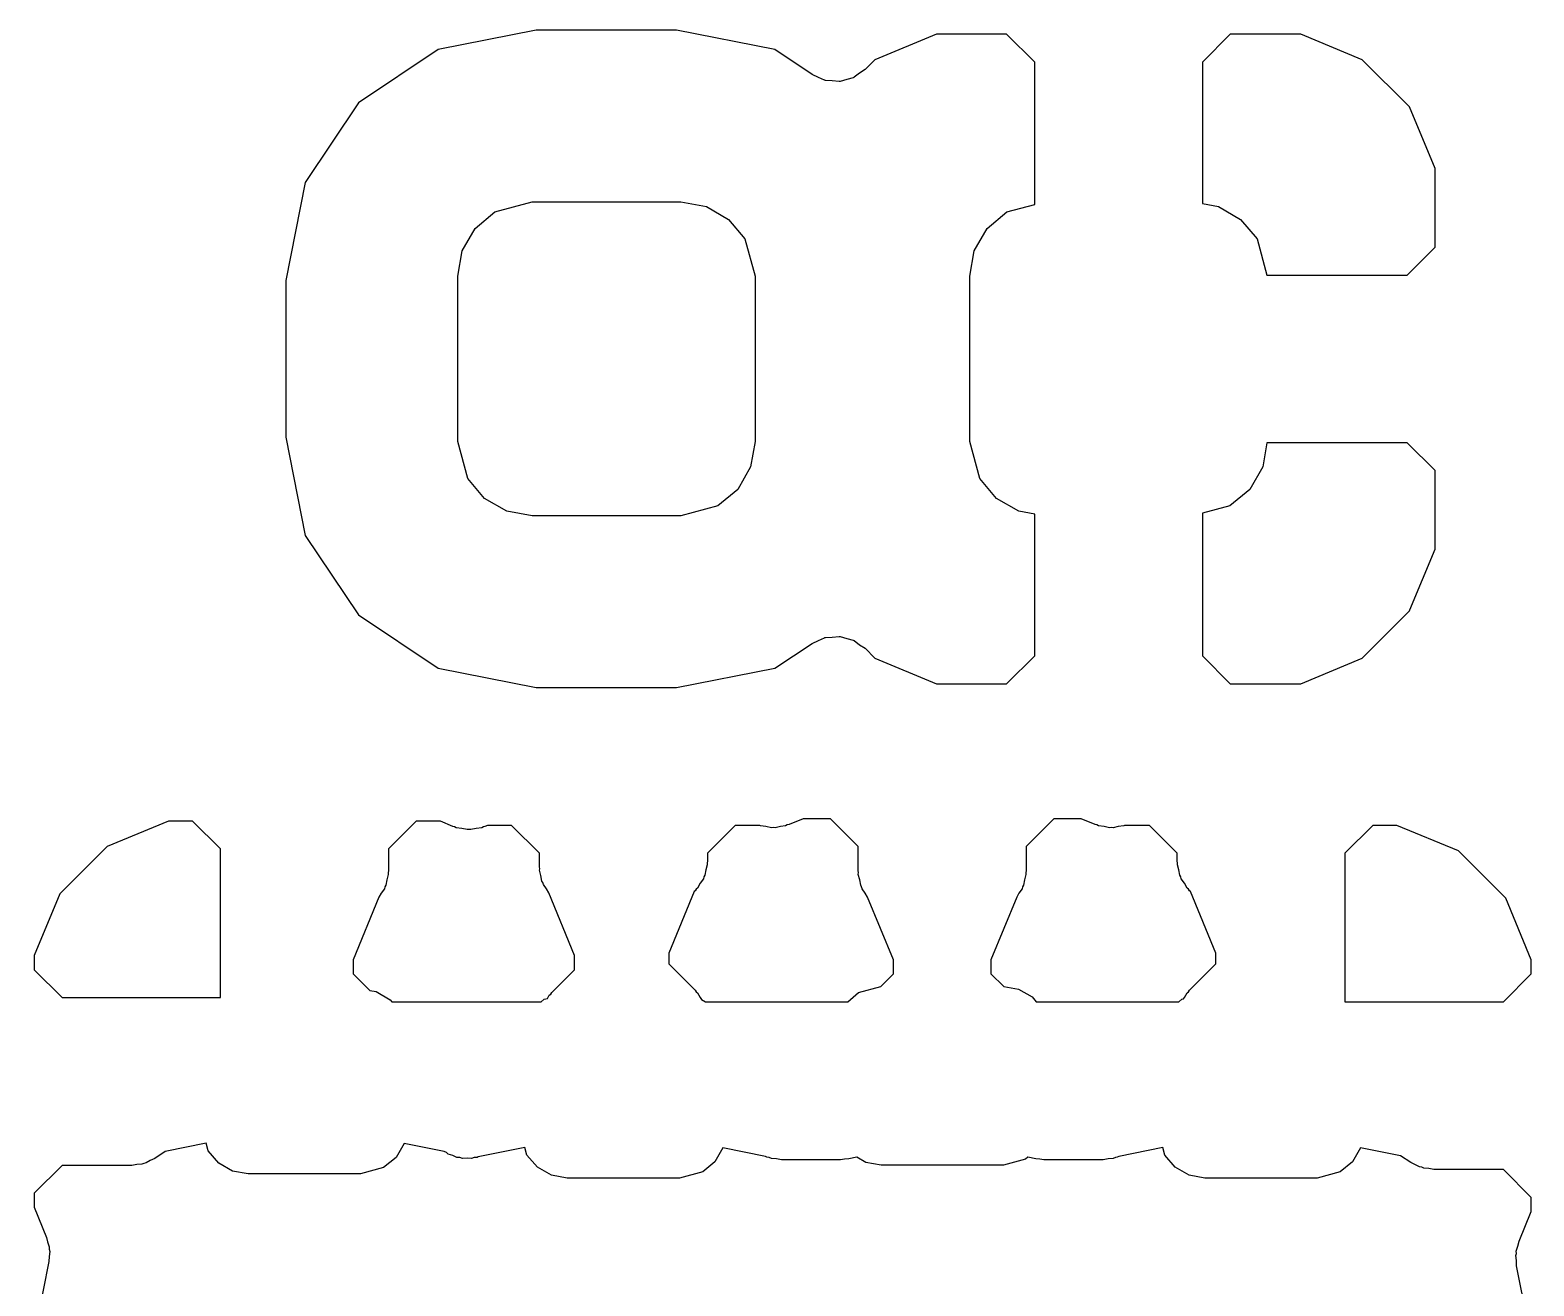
# Model space of a CAD drawing. Extents: x 123.5 to 166.3, y -110.9 to -58.6.
# Drawn here: x 134.996 to 139.548, y -103.644 to -99.843 of the extents above; entities that cross this region are included whole.
import ezdxf

# ---------------------------------------------------------------- set-up
doc = ezdxf.new("R2010")
doc.units = 0
doc.header["$MEASUREMENT"] = 0
doc.layers.add('BLACK', color=7, linetype='CONTINUOUS')

msp = doc.modelspace()

# ---------------------------------------------------------------- linework, layer by layer
at = {"layer": 'BLACK', "linetype": 'CONTINUOUS'}
for p, q in [((136.528, -99.8426), (136.231, -99.9016)), ((136.953, -99.8426), (136.528, -99.8426)), ((137.25, -99.9016), (136.953, -99.8426)), ((137.74, -99.855), (137.553, -99.9323)), ((137.952, -99.855), (137.74, -99.855)), ((138.037, -99.9394), (137.952, -99.855)), ((138.629, -99.855), (138.545, -99.9394)), ((138.842, -99.855), (138.629, -99.855)), ((139.028, -99.9323), (138.842, -99.855)), ((136.231, -99.9016), (135.99, -100.063)), ((137.363, -99.9773), (137.25, -99.9016)), ((137.524, -99.9616), (137.507, -99.9734)), ((137.553, -99.9323), (137.524, -99.9616)), ((138.037, -100.371), (138.037, -99.9394)), ((138.545, -99.9394), (138.545, -100.368)), ((139.171, -100.075), (139.028, -99.9323)), ((137.382, -99.9857), (137.363, -99.9773)), ((137.401, -99.9944), (137.382, -99.9857)), ((137.402, -99.9945), (137.401, -99.9944)), ((137.404, -99.9951), (137.402, -99.9945)), ((137.424, -99.9965), (137.404, -99.9951)), ((137.445, -99.9983), (137.424, -99.9965)), ((137.446, -99.9979), (137.445, -99.9983)), ((137.448, -99.998), (137.446, -99.9979)), ((137.468, -99.9922), (137.448, -99.998)), ((137.487, -99.9868), (137.468, -99.9922)), ((137.489, -99.986), (137.487, -99.9868)), ((137.49, -99.9856), (137.489, -99.986)), ((137.507, -99.9734), (137.49, -99.9856)), ((135.99, -100.063), (135.829, -100.304)), ((139.249, -100.262), (139.171, -100.075)), ((139.249, -100.5), (139.249, -100.262)), ((135.829, -100.304), (135.77, -100.601)), ((136.403, -100.393), (136.516, -100.363)), ((136.516, -100.363), (136.966, -100.363)), ((136.966, -100.363), (137.043, -100.377)), ((137.953, -100.393), (138.037, -100.371)), ((138.545, -100.368), (138.593, -100.377)), ((136.343, -100.443), (136.403, -100.393)), ((137.043, -100.377), (137.11, -100.416)), ((137.11, -100.416), (137.16, -100.475)), ((137.893, -100.443), (137.953, -100.393)), ((138.593, -100.377), (138.66, -100.416)), ((138.66, -100.416), (138.71, -100.475)), ((136.304, -100.511), (136.343, -100.443)), ((137.854, -100.511), (137.893, -100.443)), ((137.16, -100.475), (137.191, -100.588)), ((138.71, -100.475), (138.74, -100.584)), ((139.164, -100.584), (139.249, -100.5)), ((136.291, -100.588), (136.304, -100.511)), ((137.841, -100.588), (137.854, -100.511)), ((136.291, -101.088), (136.291, -100.588)), ((137.191, -100.588), (137.191, -101.088)), ((137.841, -101.088), (137.841, -100.588)), ((138.74, -100.584), (139.164, -100.584)), ((135.77, -100.601), (135.77, -101.075)), ((135.77, -101.075), (135.829, -101.372)), ((136.321, -101.2), (136.291, -101.088)), ((137.191, -101.088), (137.177, -101.165)), ((137.871, -101.2), (137.841, -101.088)), ((138.74, -101.092), (138.727, -101.165)), ((139.164, -101.092), (138.74, -101.092)), ((139.249, -101.176), (139.164, -101.092)), ((137.177, -101.165), (137.138, -101.233)), ((138.727, -101.165), (138.688, -101.233)), ((139.249, -101.414), (139.249, -101.176)), ((136.371, -101.26), (136.321, -101.2)), ((137.138, -101.233), (137.078, -101.283)), ((137.921, -101.26), (137.871, -101.2)), ((138.688, -101.233), (138.628, -101.283)), ((136.439, -101.299), (136.371, -101.26)), ((137.989, -101.299), (137.921, -101.26)), ((136.516, -101.313), (136.439, -101.299)), ((136.966, -101.313), (136.516, -101.313)), ((137.078, -101.283), (136.966, -101.313)), ((138.037, -101.308), (137.989, -101.299)), ((138.037, -101.737), (138.037, -101.308)), ((138.628, -101.283), (138.545, -101.305)), ((138.545, -101.305), (138.545, -101.737)), ((135.829, -101.372), (135.99, -101.613)), ((139.172, -101.598), (139.249, -101.414)), ((139.171, -101.601), (139.172, -101.598)), ((139.172, -101.598), (139.172, -101.598)), ((135.99, -101.613), (136.231, -101.774)), ((139.028, -101.744), (139.171, -101.601)), ((137.363, -101.699), (137.382, -101.69)), ((137.382, -101.69), (137.401, -101.682)), ((137.401, -101.682), (137.402, -101.681)), ((137.402, -101.681), (137.404, -101.681)), ((137.404, -101.681), (137.424, -101.68)), ((137.424, -101.68), (137.445, -101.678)), ((137.445, -101.678), (137.446, -101.678)), ((137.446, -101.678), (137.448, -101.678)), ((137.448, -101.678), (137.468, -101.684)), ((137.468, -101.684), (137.487, -101.689)), ((137.487, -101.689), (137.489, -101.69)), ((137.489, -101.69), (137.49, -101.69)), ((137.49, -101.69), (137.507, -101.703)), ((137.25, -101.774), (137.363, -101.699)), ((137.507, -101.703), (137.524, -101.714)), ((137.524, -101.714), (137.553, -101.744)), ((137.952, -101.821), (138.037, -101.737)), ((138.545, -101.737), (138.629, -101.821)), ((136.231, -101.774), (136.528, -101.833)), ((136.953, -101.833), (137.25, -101.774)), ((137.553, -101.744), (137.74, -101.821)), ((138.842, -101.821), (139.028, -101.744)), ((137.74, -101.821), (137.952, -101.821)), ((138.629, -101.821), (138.842, -101.821)), ((136.528, -101.833), (136.953, -101.833)), ((135.415, -102.237), (135.229, -102.314)), ((135.488, -102.237), (135.415, -102.237)), ((135.572, -102.321), (135.488, -102.237)), ((136.165, -102.237), (136.081, -102.321)), ((136.238, -102.237), (136.165, -102.237)), ((136.276, -102.253), (136.238, -102.237)), ((137.336, -102.23), (137.294, -102.247)), ((137.419, -102.23), (137.336, -102.23)), ((137.503, -102.314), (137.419, -102.23)), ((138.095, -102.23), (138.011, -102.314)), ((138.178, -102.23), (138.095, -102.23)), ((138.22, -102.247), (138.178, -102.23)), ((136.281, -102.254), (136.276, -102.253)), ((136.286, -102.257), (136.281, -102.254)), ((136.303, -102.259), (136.286, -102.257)), ((136.319, -102.262), (136.303, -102.259)), ((136.324, -102.262), (136.319, -102.262)), ((136.33, -102.262), (136.324, -102.262)), ((136.346, -102.259), (136.33, -102.262)), ((136.363, -102.257), (136.346, -102.259)), ((136.368, -102.254), (136.363, -102.257)), ((136.373, -102.253), (136.368, -102.254)), ((136.381, -102.25), (136.373, -102.253)), ((136.453, -102.25), (136.381, -102.25)), ((136.538, -102.334), (136.453, -102.25)), ((137.13, -102.25), (137.046, -102.334)), ((137.205, -102.25), (137.13, -102.25)), ((137.207, -102.251), (137.205, -102.25)), ((137.223, -102.253), (137.207, -102.251)), ((137.24, -102.257), (137.223, -102.253)), ((137.245, -102.256), (137.24, -102.257)), ((137.251, -102.257), (137.245, -102.256)), ((137.267, -102.253), (137.251, -102.257)), ((137.283, -102.251), (137.267, -102.253)), ((137.288, -102.248), (137.283, -102.251)), ((137.294, -102.247), (137.288, -102.248)), ((138.225, -102.248), (138.22, -102.247)), ((138.23, -102.251), (138.225, -102.248)), ((138.247, -102.253), (138.23, -102.251)), ((138.263, -102.257), (138.247, -102.253)), ((138.269, -102.256), (138.263, -102.257)), ((138.274, -102.257), (138.269, -102.256)), ((138.29, -102.253), (138.274, -102.257)), ((138.307, -102.251), (138.29, -102.253)), ((138.309, -102.25), (138.307, -102.251)), ((138.384, -102.25), (138.309, -102.25)), ((138.468, -102.334), (138.384, -102.25)), ((139.06, -102.25), (138.976, -102.334)), ((139.133, -102.25), (139.06, -102.25)), ((139.32, -102.327), (139.133, -102.25)), ((135.229, -102.314), (135.086, -102.457)), ((135.572, -102.771), (135.572, -102.321)), ((136.081, -102.321), (136.081, -102.388)), ((137.503, -102.388), (137.503, -102.314)), ((138.011, -102.314), (138.011, -102.388)), ((139.463, -102.47), (139.32, -102.327)), ((136.538, -102.375), (136.538, -102.334)), ((137.045, -102.369), (137.041, -102.385)), ((137.046, -102.358), (137.045, -102.363)), ((137.045, -102.363), (137.045, -102.369)), ((137.046, -102.334), (137.046, -102.358)), ((138.468, -102.358), (138.468, -102.334)), ((138.469, -102.363), (138.468, -102.358)), ((138.469, -102.369), (138.469, -102.363)), ((138.473, -102.385), (138.469, -102.369)), ((138.976, -102.334), (138.976, -102.784)), ((136.076, -102.415), (136.073, -102.431)), ((136.08, -102.399), (136.076, -102.415)), ((136.081, -102.388), (136.08, -102.393)), ((136.08, -102.393), (136.08, -102.399)), ((136.539, -102.381), (136.538, -102.375)), ((136.538, -102.386), (136.539, -102.381)), ((136.542, -102.402), (136.538, -102.386)), ((136.545, -102.419), (136.542, -102.402)), ((136.548, -102.423), (136.545, -102.419)), ((137.034, -102.412), (137.024, -102.425)), ((137.035, -102.406), (137.034, -102.412)), ((137.038, -102.401), (137.035, -102.406)), ((137.041, -102.385), (137.038, -102.401)), ((137.504, -102.393), (137.503, -102.388)), ((137.503, -102.399), (137.504, -102.393)), ((137.508, -102.415), (137.503, -102.399)), ((137.511, -102.431), (137.508, -102.415)), ((138.006, -102.415), (138.003, -102.431)), ((138.01, -102.399), (138.006, -102.415)), ((138.011, -102.388), (138.01, -102.393)), ((138.01, -102.393), (138.01, -102.399)), ((138.476, -102.401), (138.473, -102.385)), ((138.479, -102.406), (138.476, -102.401)), ((138.48, -102.412), (138.479, -102.406)), ((138.49, -102.425), (138.48, -102.412)), ((135.086, -102.457), (135.008, -102.644)), ((136.059, -102.455), (136.052, -102.467)), ((136.069, -102.442), (136.059, -102.455)), ((136.07, -102.436), (136.069, -102.442)), ((136.073, -102.431), (136.07, -102.436)), ((136.55, -102.429), (136.548, -102.423)), ((136.559, -102.442), (136.55, -102.429)), ((136.566, -102.454), (136.559, -102.442)), ((136.644, -102.644), (136.566, -102.454)), ((137.006, -102.45), (136.929, -102.637)), ((137.009, -102.448), (137.006, -102.45)), ((137.012, -102.443), (137.009, -102.448)), ((137.016, -102.44), (137.012, -102.443)), ((137.024, -102.425), (137.016, -102.44)), ((137.513, -102.436), (137.511, -102.431)), ((137.515, -102.442), (137.513, -102.436)), ((137.524, -102.455), (137.515, -102.442)), ((137.531, -102.467), (137.524, -102.455)), ((137.989, -102.455), (137.983, -102.467)), ((137.999, -102.442), (137.989, -102.455)), ((138, -102.436), (137.999, -102.442)), ((138.003, -102.431), (138, -102.436)), ((138.498, -102.44), (138.49, -102.425)), ((138.502, -102.443), (138.498, -102.44)), ((138.505, -102.448), (138.502, -102.443)), ((138.508, -102.45), (138.505, -102.448)), ((138.585, -102.637), (138.508, -102.45)), ((136.052, -102.467), (135.974, -102.657)), ((137.61, -102.657), (137.531, -102.467)), ((137.983, -102.467), (137.904, -102.657)), ((139.54, -102.657), (139.463, -102.47)), ((135.008, -102.644), (135.008, -102.687)), ((136.644, -102.687), (136.644, -102.644)), ((136.929, -102.637), (136.929, -102.669)), ((138.585, -102.669), (138.585, -102.637)), ((135.008, -102.687), (135.093, -102.771)), ((135.974, -102.657), (135.974, -102.699)), ((136.575, -102.756), (136.644, -102.687)), ((136.929, -102.669), (137.009, -102.749)), ((137.61, -102.699), (137.61, -102.657)), ((137.904, -102.657), (137.904, -102.699)), ((138.505, -102.749), (138.585, -102.669)), ((139.54, -102.699), (139.54, -102.657)), ((135.974, -102.699), (136.024, -102.75)), ((137.504, -102.756), (137.571, -102.738)), ((137.571, -102.738), (137.61, -102.699)), ((137.904, -102.699), (137.943, -102.738)), ((137.943, -102.738), (137.988, -102.746)), ((139.456, -102.784), (139.54, -102.699)), ((135.093, -102.771), (135.572, -102.771)), ((136.024, -102.75), (136.044, -102.753)), ((136.044, -102.753), (136.086, -102.778)), ((136.086, -102.778), (136.091, -102.784)), ((136.091, -102.784), (136.543, -102.784)), ((136.543, -102.784), (136.552, -102.776)), ((136.552, -102.776), (136.562, -102.774)), ((136.562, -102.774), (136.567, -102.764)), ((136.567, -102.764), (136.572, -102.761)), ((136.572, -102.761), (136.575, -102.756)), ((137.009, -102.749), (137.012, -102.754)), ((137.012, -102.754), (137.016, -102.757)), ((137.016, -102.757), (137.024, -102.771)), ((137.024, -102.771), (137.028, -102.777)), ((137.028, -102.777), (137.04, -102.784)), ((137.04, -102.784), (137.471, -102.784)), ((137.471, -102.784), (137.504, -102.756)), ((137.988, -102.746), (138.029, -102.769)), ((138.029, -102.769), (138.041, -102.784)), ((138.041, -102.784), (138.473, -102.784)), ((138.473, -102.784), (138.482, -102.776)), ((138.482, -102.776), (138.487, -102.775)), ((138.487, -102.775), (138.49, -102.771)), ((138.49, -102.771), (138.498, -102.757)), ((138.498, -102.757), (138.502, -102.754)), ((138.502, -102.754), (138.505, -102.749)), ((138.976, -102.784), (139.456, -102.784)), ((135.405, -103.237), (135.374, -103.258)), ((135.529, -103.212), (135.405, -103.237)), ((135.535, -103.235), (135.529, -103.212)), ((135.567, -103.272), (135.535, -103.235)), ((136.128, -103.213), (136.104, -103.255)), ((136.249, -103.237), (136.128, -103.213)), ((136.256, -103.24), (136.249, -103.237)), ((136.494, -103.225), (136.352, -103.253)), ((136.5, -103.248), (136.494, -103.225)), ((137.093, -103.226), (137.069, -103.268)), ((137.222, -103.252), (137.093, -103.226)), ((138.425, -103.225), (138.292, -103.252)), ((138.431, -103.248), (138.425, -103.225)), ((139.023, -103.226), (138.999, -103.268)), ((139.144, -103.25), (139.023, -103.226)), ((135.093, -103.279), (135.008, -103.363)), ((135.304, -103.279), (135.093, -103.279)), ((135.319, -103.276), (135.304, -103.279)), ((135.334, -103.275), (135.319, -103.276)), ((135.34, -103.273), (135.334, -103.275)), ((135.347, -103.271), (135.34, -103.273)), ((135.36, -103.264), (135.347, -103.271)), ((135.374, -103.258), (135.36, -103.264)), ((135.609, -103.297), (135.567, -103.272)), ((136.104, -103.255), (136.066, -103.286)), ((136.262, -103.245), (136.256, -103.24)), ((136.276, -103.249), (136.262, -103.245)), ((136.288, -103.255), (136.276, -103.249)), ((136.297, -103.255), (136.288, -103.255)), ((136.305, -103.258), (136.297, -103.255)), ((136.319, -103.257), (136.305, -103.258)), ((136.332, -103.258), (136.319, -103.257)), ((136.34, -103.255), (136.332, -103.258)), ((136.349, -103.255), (136.34, -103.255)), ((136.352, -103.253), (136.349, -103.255)), ((136.532, -103.285), (136.5, -103.248)), ((137.069, -103.268), (137.032, -103.299)), ((137.226, -103.254), (137.222, -103.252)), ((137.233, -103.255), (137.226, -103.254)), ((137.24, -103.258), (137.233, -103.255)), ((137.255, -103.259), (137.24, -103.258)), ((137.27, -103.262), (137.255, -103.259)), ((137.449, -103.262), (137.27, -103.262)), ((137.461, -103.26), (137.449, -103.262)), ((137.474, -103.259), (137.461, -103.26)), ((137.499, -103.254), (137.474, -103.259)), ((137.526, -103.27), (137.499, -103.254)), ((137.572, -103.278), (137.526, -103.27)), ((137.942, -103.278), (137.572, -103.278)), ((138.009, -103.26), (137.942, -103.278)), ((138.016, -103.254), (138.009, -103.26)), ((138.04, -103.259), (138.016, -103.254)), ((138.052, -103.26), (138.04, -103.259)), ((138.065, -103.262), (138.052, -103.26)), ((138.244, -103.262), (138.065, -103.262)), ((138.259, -103.259), (138.244, -103.262)), ((138.274, -103.258), (138.259, -103.259)), ((138.281, -103.255), (138.274, -103.258)), ((138.287, -103.254), (138.281, -103.255)), ((138.292, -103.252), (138.287, -103.254)), ((138.462, -103.285), (138.431, -103.248)), ((138.999, -103.268), (138.962, -103.299)), ((139.175, -103.27), (139.144, -103.25)), ((139.188, -103.276), (139.175, -103.27)), ((139.202, -103.284), (139.188, -103.276)), ((139.209, -103.285), (139.202, -103.284)), ((135.656, -103.305), (135.609, -103.297)), ((135.996, -103.305), (135.656, -103.305)), ((136.066, -103.286), (135.996, -103.305)), ((136.574, -103.309), (136.532, -103.285)), ((136.622, -103.318), (136.574, -103.309)), ((136.962, -103.318), (136.622, -103.318)), ((137.032, -103.299), (136.962, -103.318)), ((138.504, -103.309), (138.462, -103.285)), ((138.552, -103.318), (138.504, -103.309)), ((138.892, -103.318), (138.552, -103.318)), ((138.962, -103.299), (138.892, -103.318)), ((139.215, -103.288), (139.209, -103.285)), ((139.23, -103.289), (139.215, -103.288)), ((139.245, -103.292), (139.23, -103.289)), ((139.456, -103.292), (139.245, -103.292)), ((139.54, -103.376), (139.456, -103.292)), ((135.008, -103.363), (135.008, -103.406)), ((135.008, -103.406), (135.046, -103.497)), ((139.503, -103.509), (139.54, -103.419)), ((139.54, -103.419), (139.54, -103.376)), ((135.046, -103.497), (135.049, -103.511)), ((135.049, -103.511), (135.054, -103.526)), ((139.499, -103.524), (139.503, -103.509)), ((135.054, -103.555), (135.053, -103.57)), ((135.054, -103.526), (135.054, -103.533)), ((135.054, -103.533), (135.056, -103.54)), ((135.056, -103.54), (135.054, -103.555)), ((139.493, -103.552), (139.495, -103.546)), ((139.495, -103.567), (139.493, -103.552)), ((139.494, -103.539), (139.499, -103.524)), ((139.495, -103.546), (139.494, -103.539)), ((135.053, -103.57), (134.996, -103.858)), ((139.495, -103.583), (139.495, -103.567)), ((139.548, -103.847), (139.495, -103.583))]:
    msp.add_line(p, q, dxfattribs=at)

doc.saveas('drawing.dxf')
